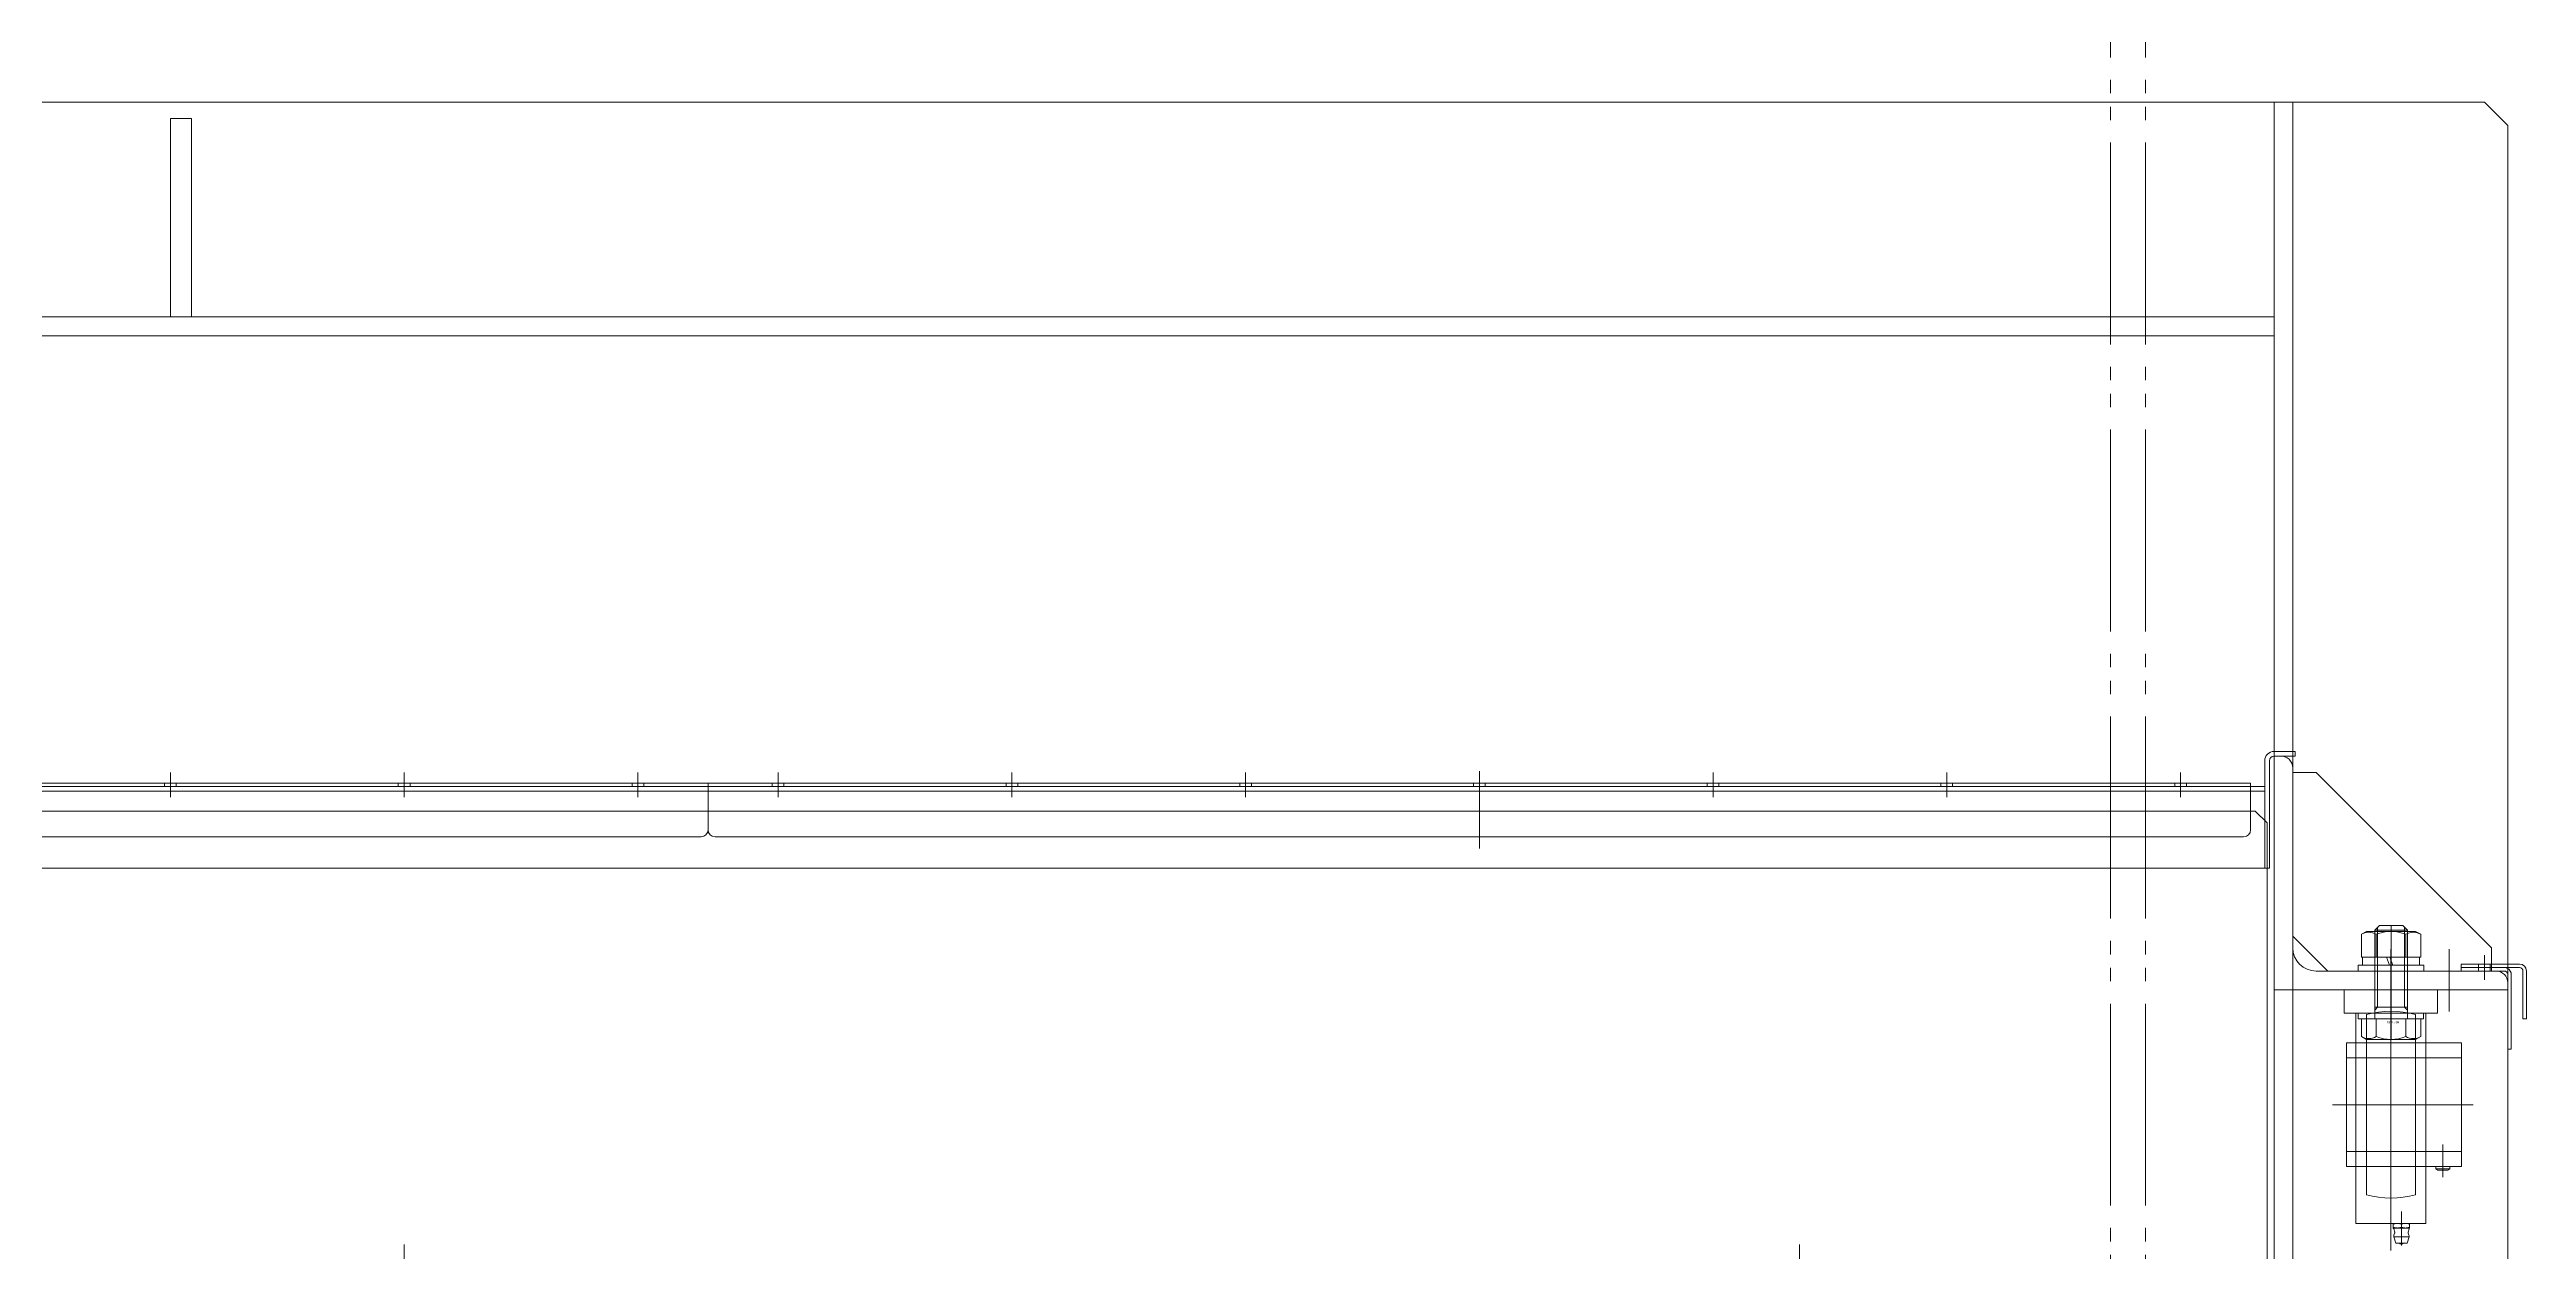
# Model space of a CAD drawing. Units: millimetres at full size. Extents: x -32787 to 32787, y -11878 to 14562.
# Drawn here: x -22315 to -21255, y 13066 to 13581 of the extents above; entities that cross this region are included whole.
import ezdxf
from ezdxf.enums import TextEntityAlignment as Align

# ---------------------------------------------------------------- set-up
doc = ezdxf.new("R2010")
doc.units = ezdxf.units.MM
doc.header["$LTSCALE"] = 9.6
doc.linetypes.add('CHAIN2', pattern=[12, 9, -1, 1, -1])
doc.linetypes.add('DOUBLE_CHAIN2', pattern=[12.8, 9, -1, 0.6, -0.6, 0.6, -1])
for name, color, linetype, lineweight in [('0-2_0', 2, 'Continuous', 9), ('0-7_01_外形線', 134, 'Continuous', 9), ('0-8_04_中心線', 4, 'CHAIN2', 9), ('0-9_03_かくれ線', 5, 'Continuous', 9), ('0-A_06_PHANTOM', 2, 'DOUBLE_CHAIN2', 9), ('0-C_CENTER', 4, 'Continuous', 9)]:
    doc.layers.add(name, color=color, linetype=linetype, lineweight=lineweight)
doc.styles.add('ＭＳ ゴシック', font='')
doc.styles.get('ＭＳ ゴシック').set_extended_font_data('MS Gothic')

# ---------------------------------------------------------------- blocks, each defined once
blk = doc.blocks.new('U5254')
at = {"layer": '0-8_04_中心線'}
for p, q in [((0, 2.2), (0, 14.5)), ((-14.5, 0), (-2.2, 0)), ((2.2, 0), (14.5, 0)), ((0, -14.5), (0, -2.2))]:
    blk.add_line(p, q, dxfattribs=at)
at = {"layer": '0-8_04_中心線', "linetype": 'Continuous'}
for p, q in [((-1.1, 0), (1.1, 0)), ((0, -1.1), (0, 1.1))]:
    blk.add_line(p, q, dxfattribs=at)
blk = doc.blocks.new('U5258')
at = {"layer": '0-8_04_中心線'}
for p, q in [((0, 2.2), (0, 14.5)), ((-14.5, 0), (-2.2, 0)), ((2.2, 0), (14.5, 0)), ((0, -14.5), (0, -2.2))]:
    blk.add_line(p, q, dxfattribs=at)
at = {"layer": '0-8_04_中心線', "linetype": 'Continuous'}
for p, q in [((-1.1, 0), (1.1, 0)), ((0, -1.1), (0, 1.1))]:
    blk.add_line(p, q, dxfattribs=at)

msp = doc.modelspace()

# ---------------------------------------------------------------- linework, layer by layer
at = {"layer": '0-2_0', "color": 134}
msp.add_lwpolyline([(-21373.086, 13254.73), (-21371.086, 13254.73), (-21366.086, 13249.73), (-21366.086, 13029.73), (-21371.086, 13024.73), (-21436.086, 13024.73), (-21441.086, 13019.73), (-21441.086, 12864.73), (-21436.086, 12859.73), (-21371.086, 12859.73), (-21366.086, 12854.73), (-21366.086, 12534.73), (-21371.086, 12529.73), (-21373.086, 12529.73)], dxfattribs=at)
at = {"layer": '0-7_01_外形線'}
for p, q in [((-21355.086, 13558.23), (-21355.086, 12344.23)), ((-21363.086, 13466.23), (-23363.086, 13466.23)), ((-21365.086, 13276.23), (-21365.086, 13230.23)), ((-22693.086, 13266.73), (-22033.086, 13266.73)), ((-22033.086, 13266.73), (-21373.086, 13266.73)), ((-22033.086, 13246.73), (-22033.086, 13266.73)), ((-22033.086, 13246.73), (-22033.086, 13266.73)), ((-21373.086, 13246.73), (-21373.086, 13266.73)), ((-22690.086, 13243.73), (-22036.086, 13243.73)), ((-22030.086, 13243.73), (-21376.086, 13243.73)), ((-21263.086, 13189.23), (-21258.086, 13189.23)), ((-21263.086, 13187.73), (-21258.086, 13187.73)), ((-21261.586, 13152.73), (-21261.586, 13184.73))]:
    msp.add_line(p, q, dxfattribs=at)
for points in [[(-21363.086, 13458.23), (-23363.086, 13458.23), (-23363.086, 13558.23), (-21363.086, 13558.23)], [(-21367.086, 13230.23), (-21367.086, 13265.23), (-23359.086, 13265.23), (-23359.086, 13230.23)]]:
    msp.add_lwpolyline(points, close=True, dxfattribs=at)
for points in [[(-21363.086, 13558.23), (-21363.086, 12344.23), (-21263.086, 12344.23), (-21263.086, 13548.23)], [(-21363.086, 13558.23), (-21273.086, 13558.23), (-21263.086, 13548.23)], [(-22254.086, 13466.23), (-22254.086, 13551.23), (-22263.086, 13551.23), (-22263.086, 13466.23)], [(-21363.086, 13280.23), (-21354.086, 13280.23), (-21354.086, 13278.23), (-21363.086, 13278.23)], [(-21365.086, 13230.23), (-21367.086, 13230.23), (-21367.086, 13276.23)], [(-21263.086, 13184.73), (-21263.086, 13152.73), (-21261.586, 13152.73)], [(-21256.586, 13186.23), (-21256.586, 13165.73), (-21255.086, 13165.73), (-21255.086, 13186.23)]]:
    msp.add_lwpolyline(points, dxfattribs=at)
for centre, radius, start, end in [((-21363.086, 13276.23), 4, 90, 180), ((-21363.086, 13276.23), 2, 90, 180), ((-22036.086, 13246.73), 3, 270, 0), ((-22030.086, 13246.73), 3, 180, 270), ((-21376.086, 13246.73), 3, 270, 0), ((-21264.586, 13184.73), 3, 0, 60), ((-21258.086, 13186.23), 3, 0, 90), ((-21258.086, 13186.23), 1.5, 0, 90)]:
    msp.add_arc(centre, radius, start, end, dxfattribs=at)
at = {"layer": '0-8_04_中心線'}
for p, q in [((-22263.086, 13271.23), (-22263.086, 13260.73)), ((-22163.086, 13271.23), (-22163.086, 13260.73)), ((-22063.086, 13271.23), (-22063.086, 13260.73)), ((-22003.086, 13271.23), (-22003.086, 13260.73)), ((-21903.086, 13271.23), (-21903.086, 13260.73)), ((-21803.086, 13271.23), (-21803.086, 13260.73)), ((-21703.086, 13271.73), (-21703.086, 13238.73)), ((-21703.086, 13271.23), (-21703.086, 13260.73)), ((-21603.086, 13271.23), (-21603.086, 13260.73)), ((-21503.086, 13271.23), (-21503.086, 13260.73)), ((-21403.086, 13271.23), (-21403.086, 13260.73)), ((-21313.028, 13156.93), (-21313.028, 13205.73)), ((-21313.086, 13195.575), (-21313.086, 13168.918)), ((-21288.086, 13195.575), (-21288.086, 13168.918)), ((-21273.086, 13192.98), (-21273.086, 13182.48))]:
    msp.add_line(p, q, dxfattribs=at)
at = {"layer": '0-9_03_かくれ線'}
for p, q in [((-21355.086, 13273.23), (-21355.086, 13196.23)), ((-23359.086, 13263.23), (-21367.086, 13263.23)), ((-22693.086, 13265.23), (-22033.086, 13265.23)), ((-22265.586, 13266.73), (-22265.586, 13265.23)), ((-22260.586, 13266.73), (-22260.586, 13265.23)), ((-22165.586, 13266.73), (-22165.586, 13265.23)), ((-22160.586, 13266.73), (-22160.586, 13265.23)), ((-22065.586, 13266.73), (-22065.586, 13265.23)), ((-22060.586, 13266.73), (-22060.586, 13265.23)), ((-22033.086, 13265.23), (-21373.086, 13265.23)), ((-22005.586, 13266.73), (-22005.586, 13265.23)), ((-22000.586, 13266.73), (-22000.586, 13265.23)), ((-21905.586, 13266.73), (-21905.586, 13265.23)), ((-21900.586, 13266.73), (-21900.586, 13265.23)), ((-21805.586, 13266.73), (-21805.586, 13265.23)), ((-21800.586, 13266.73), (-21800.586, 13265.23)), ((-21705.586, 13266.73), (-21705.586, 13265.23)), ((-21700.586, 13266.73), (-21700.586, 13265.23)), ((-21605.586, 13266.73), (-21605.586, 13265.23)), ((-21600.586, 13266.73), (-21600.586, 13265.23)), ((-21505.586, 13266.73), (-21505.586, 13265.23)), ((-21500.586, 13266.73), (-21500.586, 13265.23)), ((-21405.586, 13266.73), (-21405.586, 13265.23)), ((-21400.586, 13266.73), (-21400.586, 13265.23)), ((-21320.028, 13203.73), (-21318.028, 13205.73)), ((-21318.828, 13170.73), (-21318.828, 13204.93)), ((-21318.028, 13205.73), (-21308.028, 13205.73)), ((-21306.028, 13203.73), (-21308.028, 13205.73)), ((-21307.228, 13170.73), (-21307.228, 13204.93)), ((-21325.73, 13201.958), (-21323.528, 13203.23)), ((-21325.73, 13192.23), (-21325.73, 13201.958)), ((-21302.528, 13203.23), (-21323.528, 13203.23)), ((-21320.028, 13165.73), (-21320.028, 13203.73)), ((-21320.028, 13203.73), (-21306.028, 13203.73)), ((-21319.379, 13192.23), (-21319.379, 13201.958)), ((-21306.677, 13192.23), (-21306.677, 13201.958)), ((-21306.028, 13165.73), (-21306.028, 13203.73)), ((-21300.327, 13201.958), (-21302.528, 13203.23)), ((-21300.327, 13192.23), (-21300.327, 13201.958)), ((-21268.086, 13186.23), (-21345.086, 13186.23)), ((-21327.028, 13186.23), (-21327.028, 13188.73)), ((-21327.028, 13186.23), (-21299.028, 13186.23)), ((-21300.327, 13192.23), (-21325.73, 13192.23)), ((-21315.002, 13192.23), (-21325.278, 13192.23)), ((-21325.278, 13192.23), (-21325.278, 13188.73)), ((-21313.728, 13188.73), (-21325.278, 13188.73)), ((-21313.728, 13188.73), (-21315.002, 13192.23)), ((-21300.778, 13192.23), (-21313.602, 13192.23)), ((-21312.328, 13188.73), (-21313.602, 13192.23)), ((-21300.778, 13188.73), (-21312.328, 13188.73)), ((-21300.778, 13188.73), (-21300.778, 13192.23)), ((-21275.586, 13189.23), (-21275.586, 13187.73)), ((-21275.586, 13187.73), (-21275.586, 13186.23)), ((-21270.586, 13189.23), (-21270.586, 13187.73)), ((-21270.586, 13187.73), (-21270.586, 13186.23)), ((-21333.086, 13178.23), (-21328.086, 13178.23)), ((-21298.086, 13178.23), (-21328.086, 13178.23)), ((-21298.086, 13178.23), (-21293.086, 13178.23)), ((-21293.086, 13178.23), (-21293.086, 13168.23)), ((-21328.086, 13128.133), (-21328.086, 13168.23)), ((-21298.086, 13168.23), (-21328.086, 13168.23)), ((-21325.73, 13165.73), (-21325.73, 13158.201)), ((-21300.327, 13165.73), (-21325.73, 13165.73)), ((-21323.586, 13090.432), (-21323.586, 13167.627)), ((-21306.028, 13170.73), (-21320.028, 13170.73)), ((-21318.828, 13170.73), (-21320.028, 13169.53)), ((-21319.379, 13165.73), (-21319.379, 13158.201)), ((-21307.228, 13170.73), (-21306.028, 13169.53)), ((-21306.677, 13165.73), (-21306.677, 13158.201)), ((-21302.586, 13090.432), (-21302.586, 13167.627)), ((-21300.327, 13165.73), (-21300.327, 13158.201)), ((-21298.086, 13168.23), (-21298.086, 13128.133)), ((-21298.086, 13168.23), (-21293.086, 13168.23)), ((-21332.086, 13155.53), (-21332.086, 13102.53)), ((-21332.086, 13155.53), (-21328.086, 13155.53)), ((-21328.086, 13155.53), (-21298.086, 13155.53)), ((-21325.73, 13158.201), (-21323.528, 13156.93)), ((-21323.528, 13156.93), (-21302.528, 13156.93)), ((-21300.327, 13158.201), (-21302.528, 13156.93)), ((-21298.086, 13155.53), (-21282.886, 13155.53)), ((-21282.886, 13155.53), (-21282.886, 13102.53)), ((-21332.086, 13149.03), (-21282.886, 13149.03)), ((-21298.086, 13078.23), (-21298.086, 13128.133)), ((-21332.086, 13109.03), (-21282.886, 13109.03)), ((-21332.086, 13102.53), (-21328.086, 13102.53)), ((-21328.086, 13102.53), (-21298.086, 13102.53)), ((-21298.086, 13102.53), (-21282.886, 13102.53)), ((-21293.886, 13102.53), (-21293.886, 13101.53)), ((-21293.886, 13101.53), (-21287.886, 13101.53)), ((-21293.02, 13101.03), (-21293.886, 13101.53)), ((-21293.02, 13101.03), (-21288.752, 13101.03)), ((-21288.752, 13101.03), (-21287.886, 13101.53)), ((-21287.886, 13102.53), (-21287.886, 13101.53)), ((-21312.086, 13076.542), (-21312.086, 13077.917)), ((-21308.586, 13076.542), (-21308.586, 13077.917)), ((-21305.086, 13078.23), (-21298.086, 13078.23)), ((-21305.086, 13076.542), (-21305.086, 13077.917)), ((-21312.086, 13076.23), (-21310.336, 13076.23)), ((-21305.286, 13072.43), (-21311.886, 13072.43)), ((-21310.986, 13069.73), (-21311.886, 13072.43)), ((-21306.186, 13069.73), (-21310.986, 13069.73)), ((-21310.336, 13076.23), (-21306.836, 13076.23)), ((-21306.836, 13076.23), (-21305.086, 13076.23)), ((-21306.186, 13069.73), (-21305.286, 13072.43))]:
    msp.add_line(p, q, dxfattribs=at)
for points in [[(-21263.086, 13181.23), (-21263.086, 13178.23), (-21363.086, 13178.23), (-21363.086, 13278.23), (-21360.086, 13278.23)], [(-21373.086, 13254.73), (-22358.086, 13254.729), (-22363.086, 13249.729), (-22363.086, 13243.73)], [(-21327.028, 13188.73), (-21299.028, 13188.73), (-21299.028, 13186.23)], [(-21263.086, 13189.23), (-21283.086, 13189.23), (-21283.086, 13187.73)], [(-21263.086, 13187.73), (-21283.086, 13187.73), (-21283.086, 13186.23), (-21264.586, 13186.23)], [(-21333.086, 13178.23), (-21333.086, 13168.23), (-21328.086, 13168.23)], [(-21328.086, 13128.133), (-21328.086, 13078.23), (-21312.086, 13078.23)], [(-21305.086, 13078.23), (-21306.836, 13078.23), (-21310.336, 13078.23), (-21312.086, 13078.23)], [(-21311.086, 13078.169), (-21311.193, 13078.15), (-21311.301, 13078.13), (-21311.409, 13078.107), (-21311.519, 13078.081), (-21311.629, 13078.053), (-21311.741, 13078.023), (-21311.854, 13077.99), (-21311.969, 13077.955), (-21312.086, 13077.917), (-21312.086, 13077.955), (-21312.086, 13077.99), (-21312.086, 13078.023), (-21312.086, 13078.053), (-21312.086, 13078.081), (-21312.086, 13078.107), (-21312.086, 13078.13), (-21312.086, 13078.15), (-21312.086, 13078.169), (-21312.086, 13078.185), (-21312.086, 13078.198), (-21312.086, 13078.209), (-21312.086, 13078.218), (-21312.086, 13078.224), (-21312.086, 13078.228), (-21312.086, 13078.23)], [(-21306.836, 13078.23), (-21306.945, 13078.228), (-21307.052, 13078.224), (-21307.159, 13078.218), (-21307.266, 13078.209), (-21307.372, 13078.198), (-21307.479, 13078.185), (-21307.586, 13078.169), (-21307.693, 13078.15), (-21307.801, 13078.13), (-21307.909, 13078.107), (-21308.019, 13078.081), (-21308.129, 13078.053), (-21308.241, 13078.023), (-21308.354, 13077.99), (-21308.469, 13077.955), (-21308.586, 13077.917), (-21308.703, 13077.955), (-21308.818, 13077.99), (-21308.931, 13078.023), (-21309.043, 13078.053), (-21309.154, 13078.081), (-21309.263, 13078.107), (-21309.372, 13078.13), (-21309.479, 13078.15), (-21309.586, 13078.169), (-21309.693, 13078.185), (-21309.8, 13078.198), (-21309.906, 13078.209), (-21310.013, 13078.218), (-21310.12, 13078.224), (-21310.228, 13078.228), (-21310.336, 13078.23), (-21310.445, 13078.228), (-21310.552, 13078.224), (-21310.659, 13078.218), (-21310.766, 13078.209), (-21310.872, 13078.198), (-21310.979, 13078.185), (-21311.086, 13078.169)], [(-21305.086, 13077.917), (-21305.203, 13077.955), (-21305.318, 13077.99), (-21305.431, 13078.023), (-21305.543, 13078.053), (-21305.654, 13078.081), (-21305.763, 13078.107), (-21305.872, 13078.13), (-21305.979, 13078.15), (-21306.086, 13078.169), (-21306.193, 13078.185), (-21306.3, 13078.198), (-21306.406, 13078.209), (-21306.513, 13078.218), (-21306.62, 13078.224), (-21306.728, 13078.228), (-21306.836, 13078.23)], [(-21305.086, 13078.23), (-21305.086, 13078.228), (-21305.086, 13078.224), (-21305.086, 13078.218), (-21305.086, 13078.209), (-21305.086, 13078.198), (-21305.086, 13078.185), (-21305.086, 13078.169), (-21305.086, 13078.15), (-21305.086, 13078.13), (-21305.086, 13078.107), (-21305.086, 13078.081), (-21305.086, 13078.053), (-21305.086, 13078.023), (-21305.086, 13077.99), (-21305.086, 13077.955), (-21305.086, 13077.917)], [(-21312.086, 13076.542), (-21311.969, 13076.504), (-21311.854, 13076.469), (-21311.741, 13076.436), (-21311.629, 13076.406), (-21311.519, 13076.378), (-21311.409, 13076.352), (-21311.301, 13076.329), (-21311.193, 13076.309), (-21311.086, 13076.29), (-21310.979, 13076.275), (-21310.872, 13076.261), (-21310.766, 13076.25), (-21310.659, 13076.241), (-21310.552, 13076.235), (-21310.445, 13076.231), (-21310.336, 13076.23), (-21310.228, 13076.231), (-21310.12, 13076.235), (-21310.013, 13076.241), (-21309.906, 13076.25), (-21309.8, 13076.261), (-21309.693, 13076.275), (-21309.586, 13076.29), (-21309.479, 13076.309), (-21309.372, 13076.329), (-21309.263, 13076.352), (-21309.154, 13076.378), (-21309.043, 13076.406), (-21308.931, 13076.436), (-21308.818, 13076.469), (-21308.703, 13076.504), (-21308.586, 13076.542)], [(-21312.086, 13076.23), (-21312.086, 13076.231), (-21312.086, 13076.235), (-21312.086, 13076.241), (-21312.086, 13076.25), (-21312.086, 13076.261), (-21312.086, 13076.275), (-21312.086, 13076.29), (-21312.086, 13076.309), (-21312.086, 13076.329), (-21312.086, 13076.352), (-21312.086, 13076.378), (-21312.086, 13076.406), (-21312.086, 13076.436), (-21312.086, 13076.469), (-21312.086, 13076.504), (-21312.086, 13076.542)], [(-21308.586, 13076.542), (-21308.469, 13076.504), (-21308.354, 13076.469), (-21308.241, 13076.436), (-21308.129, 13076.406), (-21308.019, 13076.378), (-21307.909, 13076.352), (-21307.801, 13076.329), (-21307.693, 13076.309), (-21307.586, 13076.29), (-21307.479, 13076.275), (-21307.372, 13076.261), (-21307.266, 13076.25), (-21307.159, 13076.241), (-21307.052, 13076.235), (-21306.945, 13076.231), (-21306.836, 13076.23), (-21306.728, 13076.231), (-21306.62, 13076.235), (-21306.513, 13076.241), (-21306.406, 13076.25), (-21306.3, 13076.261), (-21306.193, 13076.275), (-21306.086, 13076.29), (-21305.979, 13076.309), (-21305.872, 13076.329), (-21305.763, 13076.352), (-21305.654, 13076.378), (-21305.543, 13076.406), (-21305.431, 13076.436), (-21305.318, 13076.469), (-21305.203, 13076.504), (-21305.086, 13076.542)], [(-21305.086, 13076.542), (-21305.086, 13076.504), (-21305.086, 13076.469), (-21305.086, 13076.436), (-21305.086, 13076.406), (-21305.086, 13076.378), (-21305.086, 13076.352), (-21305.086, 13076.329), (-21305.086, 13076.309), (-21305.086, 13076.29), (-21305.086, 13076.275), (-21305.086, 13076.261), (-21305.086, 13076.25), (-21305.086, 13076.241), (-21305.086, 13076.235), (-21305.086, 13076.231), (-21305.086, 13076.23)]]:
    msp.add_lwpolyline(points, dxfattribs=at)
for points in [[(-21355.086, 13201.23), (-21355.086, 13271.23), (-21345.086, 13271.23), (-21270.086, 13196.23), (-21270.086, 13186.23), (-21340.086, 13186.23)], [(-21327.028, 13186.23), (-21299.028, 13186.23), (-21299.028, 13188.73), (-21327.028, 13188.73)], [(-21299.086, 13168.23), (-21327.086, 13168.23), (-21327.086, 13165.73), (-21299.086, 13165.73)]]:
    msp.add_lwpolyline(points, close=True, dxfattribs=at)
for centre, radius, start, end in [((-21360.086, 13273.23), 5, 0, 94.03841), ((-21345.086, 13196.23), 10, 180, 270), ((-21322.554, 13196.458), 6.351, 60.00001, 119.99999), ((-21313.028, 13186.729), 16.5, 67.36311, 112.63689), ((-21303.502, 13196.458), 6.351, 60.00001, 119.99999), ((-21268.086, 13181.23), 5, 360, 90), ((-21264.586, 13184.73), 3, 60, 90), ((-21264.586, 13184.73), 1.5, 0, 90), ((-21313.086, 13129.03), 40, 74.78154, 105.21846), ((-21322.554, 13163.701), 6.351, 240.00001, 299.99999), ((-21313.028, 13173.43), 16.5, 247.36311, 292.63689), ((-21303.502, 13163.701), 6.351, 240.00001, 299.99999), ((-21313.086, 13129.03), 40, 254.78154, 285.21846), ((-21317.322, 13073.299), 6, 11.34664, 29.23902), ((-21308.586, 13072.43), 3.3, 152.51297, 180), ((-21312.223, 13074.322), 0.8, 332.51297, 11.34664), ((-21308.586, 13071.017), 1.587, 234.19606, 305.80394), ((-21304.949, 13074.322), 0.8, 168.65336, 207.48703), ((-21299.851, 13073.299), 6, 150.76098, 168.65336), ((-21308.586, 13072.43), 3.3, 0, 27.48703)]:
    msp.add_arc(centre, radius, start, end, dxfattribs=at)
at = {"layer": '0-A_06_PHANTOM', "color": 7}
for p, q in [((-21433.086, 13663.778), (-21433.086, 12376.353)), ((-21418.086, 13663.778), (-21418.086, 12376.353))]:
    msp.add_line(p, q, dxfattribs=at)
at = {"layer": '0-C_CENTER'}
for p, q in [((-21313.086, 13183.23), (-21313.086, 13066.63)), ((-21277.886, 13129.03), (-21338.099, 13129.03)), ((-21290.886, 13098.03), (-21290.886, 13112.03)), ((-21308.586, 13083.322), (-21308.586, 13068.719))]:
    msp.add_line(p, q, dxfattribs=at)

# ---------------------------------------------------------------- block references
at = {"layer": '0-8_04_中心線', "rotation": 90}
for name, p in [('U5258', (-22163.086, 13054.729)), ('U5254', (-21566.086, 13054.729))]:
    msp.add_blockref(name, p, dxfattribs=at)

# ---------------------------------------------------------------- texts
at = {"layer": '0-9_03_かくれ線', "style": 'ＭＳ ゴシック', "width": 0.8}
msp.add_text('M14×40', height=1.1, rotation=180, dxfattribs=at).set_placement((-21309.692, 13165.23), align=Align.BOTTOM_LEFT)

doc.saveas('drawing.dxf')
